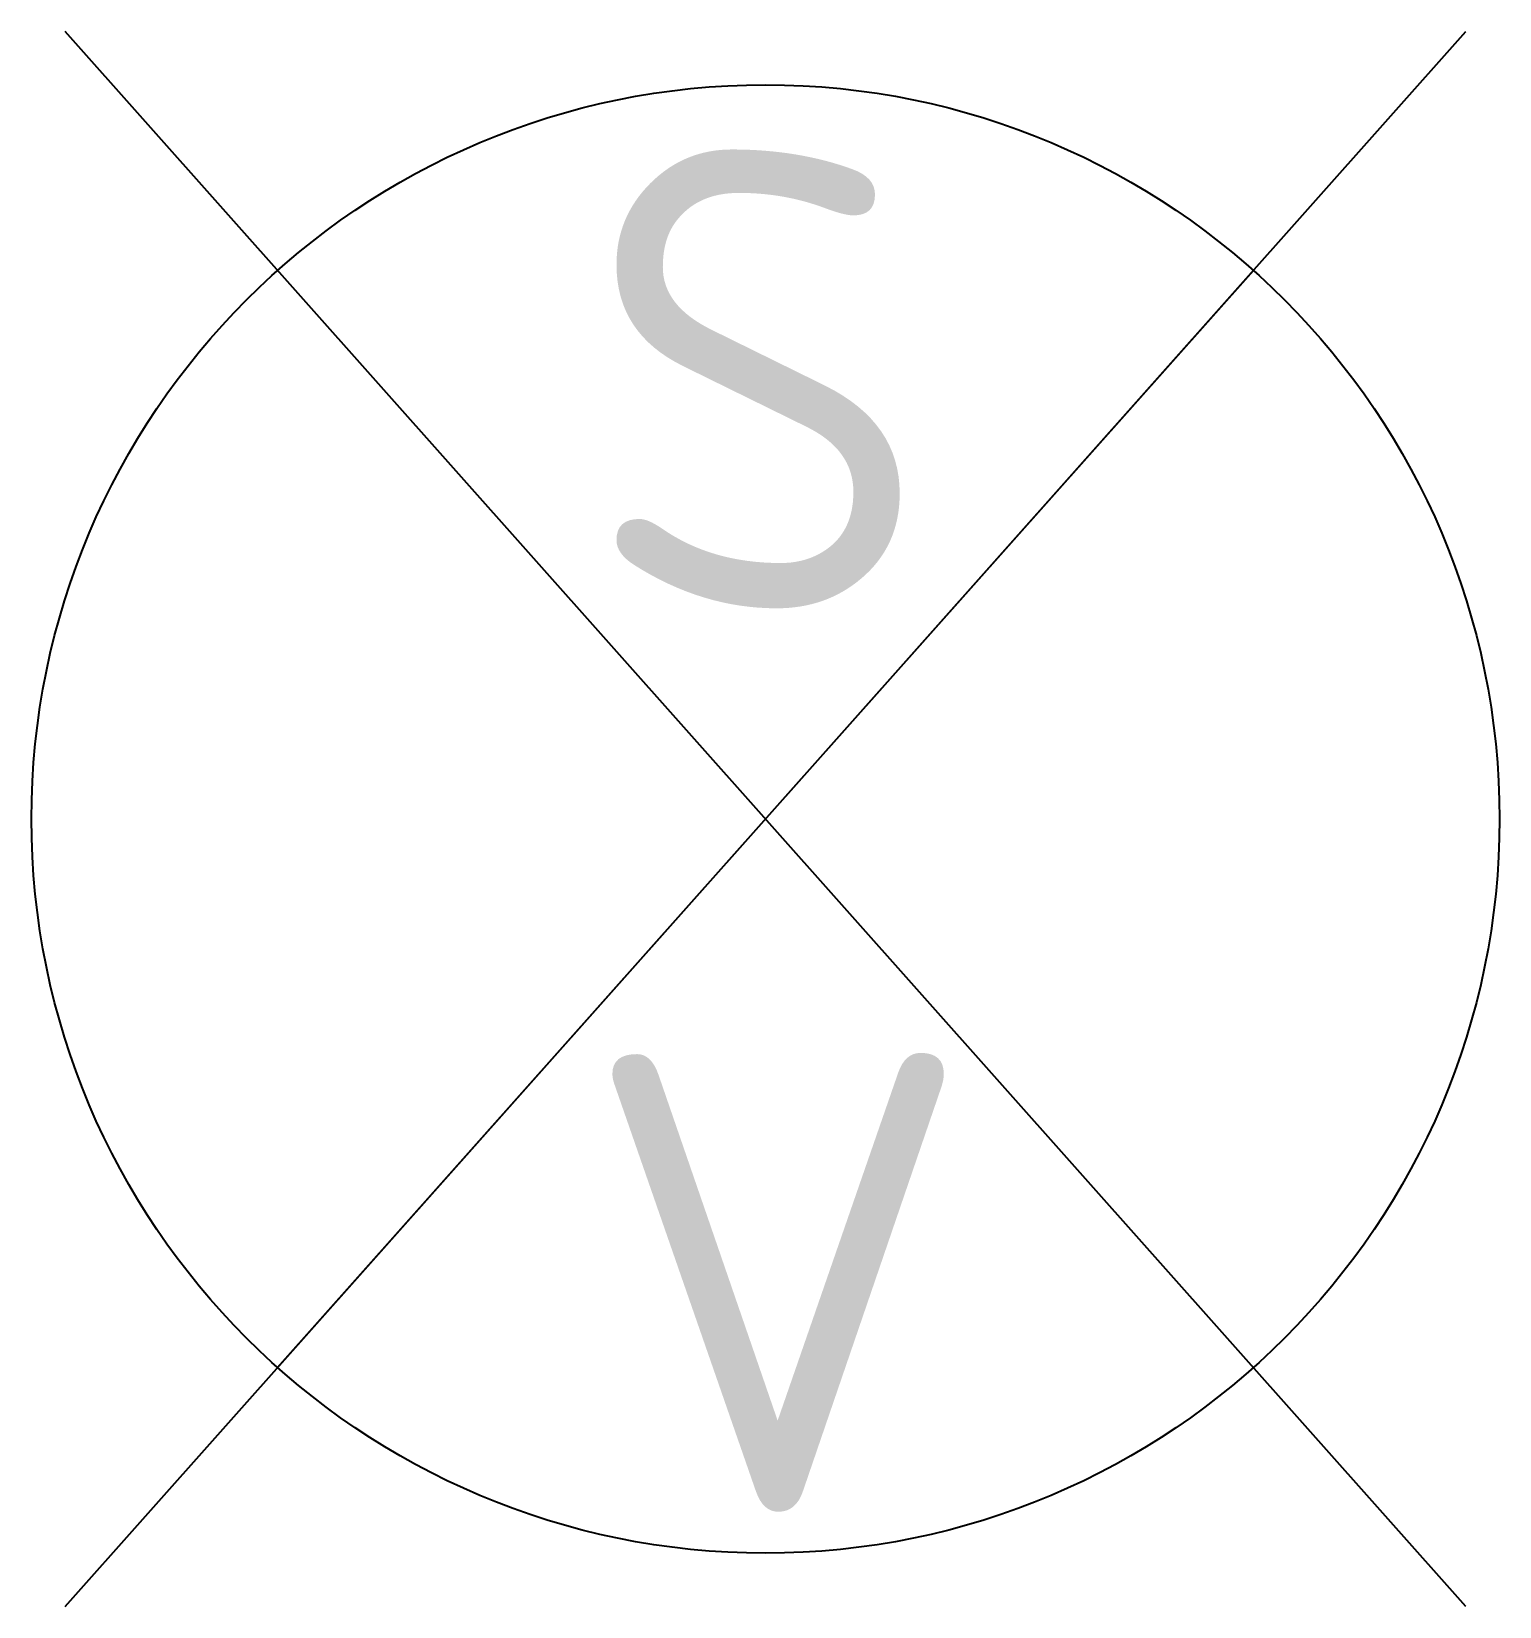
# Model space of a CAD drawing. Extents: x -4 to 4, y -4.29 to 4.29.
import ezdxf
from ezdxf.enums import TextEntityAlignment as Align

# ---------------------------------------------------------------- set-up
doc = ezdxf.new("R2010")
doc.units = 0
doc.header["$LTSCALE"] = 0.2
doc.styles.add('NLCS-ISO', font='NLCS-ISO.ttf')

msp = doc.modelspace()

# ---------------------------------------------------------------- linework, layer by layer
at = {"ltscale": 0.1}
for p, q in [((-3.8169, -4.2905), (3.8169, 4.2905)), ((3.8169, -4.2905), (-3.8169, 4.2905))]:
    msp.add_line(p, q, dxfattribs=at)
at = {"linetype": 'Continuous', "lineweight": -3}
msp.add_line((-2.6586, -2.9886), (2.6586, 2.9886), dxfattribs=at)
msp.add_circle((0, 0), 4, dxfattribs=at)

# ---------------------------------------------------------------- texts
at = {"ltscale": 0.1, "style": 'NLCS-ISO'}
for s, p in [('S', (-0.0403, 2.3979)), ('V', (0.0687, -2.5244))]:
    msp.add_text(s, height=2.5, dxfattribs=at).set_placement(p, align=Align.MIDDLE_CENTER)

doc.saveas('drawing.dxf')
